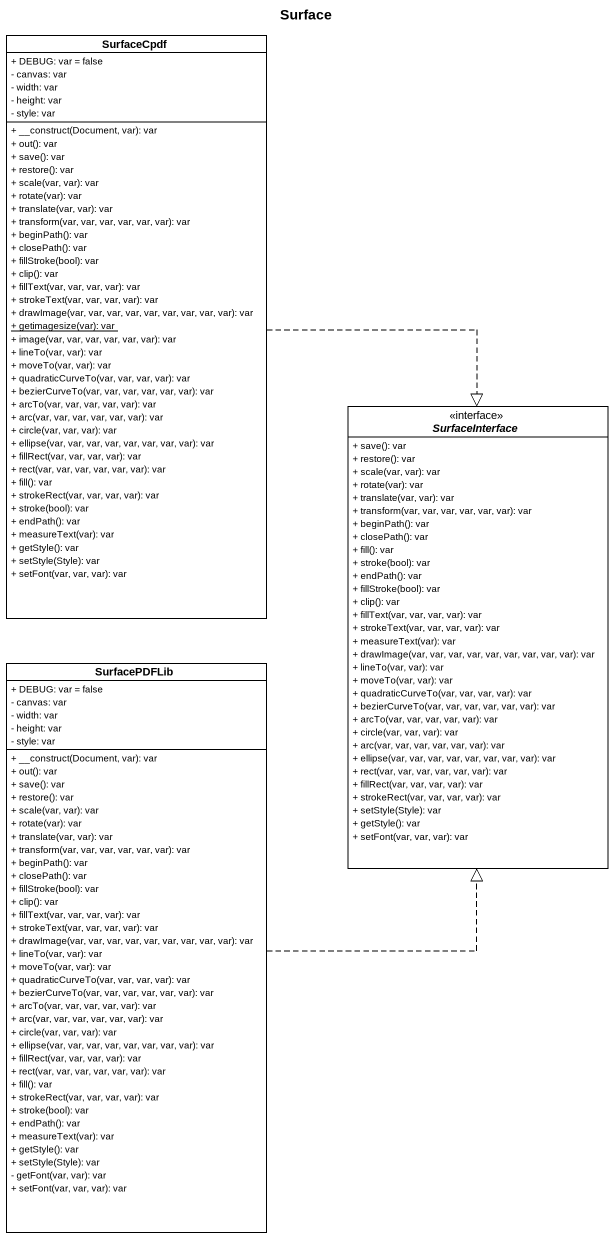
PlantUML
@startuml
title Surface
hide circle
hide empty members
skinparam classAttributeIconSize 0
class SurfaceCpdf {
  + DEBUG: var = false
  - canvas: var
  - width: var
  - height: var
  - style: var
  + __construct(Document, var): var
  + out(): var
  + save(): var
  + restore(): var
  + scale(var, var): var
  + rotate(var): var
  + translate(var, var): var
  + transform(var, var, var, var, var, var): var
  + beginPath(): var
  + closePath(): var
  + fillStroke(bool): var
  + clip(): var
  + fillText(var, var, var, var): var
  + strokeText(var, var, var, var): var
  + drawImage(var, var, var, var, var, var, var, var, var): var
  {static} + getimagesize(var): var
  + image(var, var, var, var, var, var): var
  + lineTo(var, var): var
  + moveTo(var, var): var
  + quadraticCurveTo(var, var, var, var): var
  + bezierCurveTo(var, var, var, var, var, var): var
  + arcTo(var, var, var, var, var): var
  + arc(var, var, var, var, var, var): var
  + circle(var, var, var): var
  + ellipse(var, var, var, var, var, var, var, var): var
  + fillRect(var, var, var, var): var
  + rect(var, var, var, var, var, var): var
  + fill(): var
  + strokeRect(var, var, var, var): var
  + stroke(bool): var
  + endPath(): var
  + measureText(var): var
  + getStyle(): var
  + setStyle(Style): var
  + setFont(var, var, var): var
}
interface SurfaceInterface {
  + save(): var
  + restore(): var
  + scale(var, var): var
  + rotate(var): var
  + translate(var, var): var
  + transform(var, var, var, var, var, var): var
  + beginPath(): var
  + closePath(): var
  + fill(): var
  + stroke(bool): var
  + endPath(): var
  + fillStroke(bool): var
  + clip(): var
  + fillText(var, var, var, var): var
  + strokeText(var, var, var, var): var
  + measureText(var): var
  + drawImage(var, var, var, var, var, var, var, var, var): var
  + lineTo(var, var): var
  + moveTo(var, var): var
  + quadraticCurveTo(var, var, var, var): var
  + bezierCurveTo(var, var, var, var, var, var): var
  + arcTo(var, var, var, var, var): var
  + circle(var, var, var): var
  + arc(var, var, var, var, var, var): var
  + ellipse(var, var, var, var, var, var, var, var): var
  + rect(var, var, var, var, var, var): var
  + fillRect(var, var, var, var): var
  + strokeRect(var, var, var, var): var
  + setStyle(Style): var
  + getStyle(): var
  + setFont(var, var, var): var
}
class SurfacePDFLib {
  + DEBUG: var = false
  - canvas: var
  - width: var
  - height: var
  - style: var
  + __construct(Document, var): var
  + out(): var
  + save(): var
  + restore(): var
  + scale(var, var): var
  + rotate(var): var
  + translate(var, var): var
  + transform(var, var, var, var, var, var): var
  + beginPath(): var
  + closePath(): var
  + fillStroke(bool): var
  + clip(): var
  + fillText(var, var, var, var): var
  + strokeText(var, var, var, var): var
  + drawImage(var, var, var, var, var, var, var, var, var): var
  + lineTo(var, var): var
  + moveTo(var, var): var
  + quadraticCurveTo(var, var, var, var): var
  + bezierCurveTo(var, var, var, var, var, var): var
  + arcTo(var, var, var, var, var): var
  + arc(var, var, var, var, var, var): var
  + circle(var, var, var): var
  + ellipse(var, var, var, var, var, var, var, var): var
  + fillRect(var, var, var, var): var
  + rect(var, var, var, var, var, var): var
  + fill(): var
  + strokeRect(var, var, var, var): var
  + stroke(bool): var
  + endPath(): var
  + measureText(var): var
  + getStyle(): var
  + setStyle(Style): var
  - getFont(var, var): var
  + setFont(var, var, var): var
}
SurfaceCpdf ..|> SurfaceInterface
SurfacePDFLib .up.|> SurfaceInterface
@enduml
